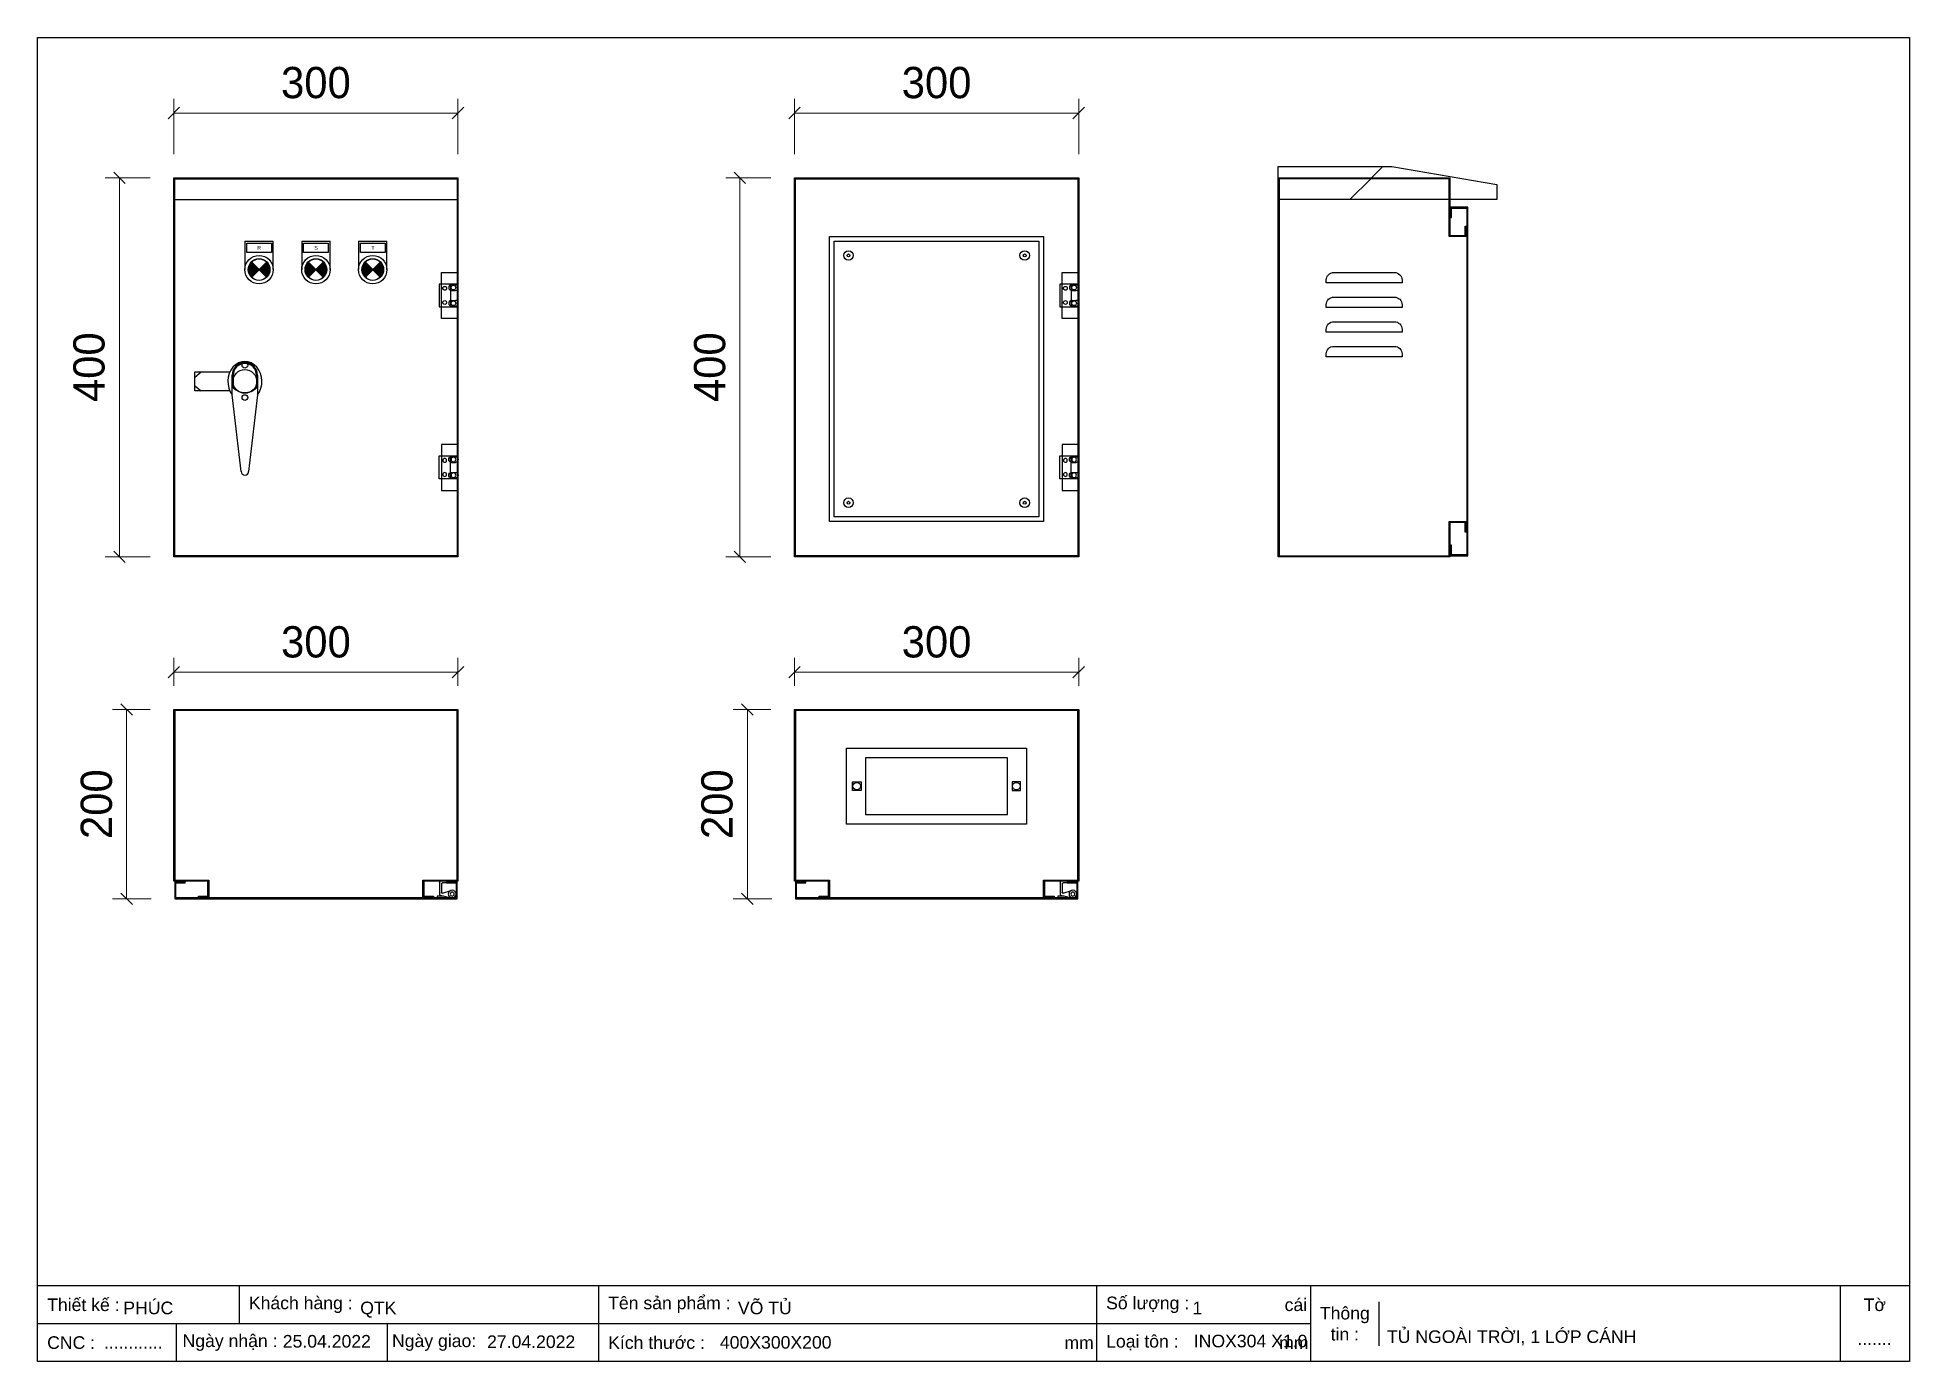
# Model space of a CAD drawing. Header units: millimetres. Extents: x 0 to 1977, y 0 to 1398.
import ezdxf
from ezdxf.enums import TextEntityAlignment as Align

# ---------------------------------------------------------------- set-up
doc = ezdxf.new("R2010")
doc.units = ezdxf.units.MM
doc.linetypes.add('HIDDEN2', pattern=[4.7625, 3.175, -1.5875])
for name, color, linetype in [('01', 7, 'HIDDEN2'), ('FIRE PROTECTION', 1, 'Continuous'), ('Ghi chu', 7, 'Continuous')]:
    doc.layers.add(name, color=color, linetype=linetype)
doc.layers.add('07', color=5, linetype='Continuous', lineweight=5)
doc.styles.add('Arial', font='arial.ttf')
doc.styles.add('Arial-Black', font='txt')
doc.dimstyles.new('Dim-33', dxfattribs={"dimtxt": 33, "dimasz": 12, "dimexe": 15, "dimexo": 25, "dimgap": 15, "dimtad": 1, "dimdec": 0, "dimtxsty": 'Standard', "dimblk": 'OBLIQUE', "dimcen": 10, "dimclrd": 5, "dimclre": 5, "dimclrt": 3, "dimazin": 3, "dimtfac": 1, "dimtdec": 0, "dimtmove": 0, "dimatfit": 3, "dimldrblk": 'OPEN30', "dimlwd": 9, "dimlwe": 9})

# ---------------------------------------------------------------- blocks, each defined once
blk = doc.blocks.new('ovan6x10')
at = {"color": 2}
for p, q in [((3, 6), (7, 6)), ((3, 0), (7, 0))]:
    blk.add_line(p, q, dxfattribs=at)
for centre, start, end in [((3, 3), 90, 270), ((7, 3), 270, 90)]:
    blk.add_arc(centre, 3, start, end, dxfattribs=at)
blk = doc.blocks.new('HL036-1-1')
at = {"color": 1}
blk.add_line((9.5, 36.2), (9.5, 12.2), dxfattribs=at)
for points in [[(0, 48.5), (17.5, 48.5), (17.5, 0), (0, 0)], [(-2.5, 12.2), (17.5, 12.2), (17.5, 36.2), (-2.5, 36.2)]]:
    blk.add_lwpolyline(points, close=True, dxfattribs=at)
for centre, radius in [((3.5, 31.8), 2), ((12.7, 32.5), 2.5), ((3.5, 16.8), 2), ((12.7, 16), 2.5)]:
    blk.add_circle(centre, radius, dxfattribs=at)
blk = doc.blocks.new('*D1')
at = {"color": 5, "lineweight": 9, "ltscale": 3, "transparency": 16777216}
for p, q in [((799.3, 1274.5), (799.3, 1332.8)), ((1099.3, 1274.5), (1099.3, 1332.8)), ((799.3, 1317.8), (1099.3, 1317.8))]:
    blk.add_line(p, q, dxfattribs=at)
at = {"color": 0, "linetype": 'ByBlock', "lineweight": -2}
for p, q in [((805.3, 1323.8), (793.3, 1311.8)), ((1093.3, 1311.8), (1105.3, 1323.8))]:
    blk.add_line(p, q, dxfattribs=at)
at = {"layer": 'Defpoints', "color": 0, "ltscale": 3, "transparency": 16777216}
for p in [(1099.3, 1317.8), (799.3, 1249.5), (1099.3, 1249.5)]:
    blk.add_point(p, dxfattribs=at)
at = {"color": 3, "ltscale": 3, "transparency": 16777216, "insert": (949.3, 1349.7), "char_height": 33, "attachment_point": 5}
blk.add_mtext('300', dxfattribs=at)
blk = doc.blocks.new('_Oblique')
at = {"color": 0, "linetype": 'ByBlock', "lineweight": -2}
blk.add_line((-0.5, -0.5), (0.5, 0.5), dxfattribs=at)
blk = doc.blocks.new('_Open30')
at = {"color": 0, "linetype": 'ByBlock', "lineweight": -2}
for p, q in [((-1, 0.27), (0, 0)), ((0, 0), (-1, -0.27)), ((0, 0), (-1, 0))]:
    blk.add_line(p, q, dxfattribs=at)
blk = doc.blocks.new('*D2')
at = {"color": 5, "lineweight": 9, "ltscale": 3, "transparency": 16777216}
for p, q in [((774.3, 1249.5), (726.7, 1249.5)), ((741.7, 1249.5), (741.7, 849.5)), ((774.3, 849.5), (726.7, 849.5))]:
    blk.add_line(p, q, dxfattribs=at)
at = {"color": 0, "linetype": 'ByBlock', "lineweight": -2}
for p, q in [((747.7, 1243.5), (735.7, 1255.5)), ((735.7, 855.5), (747.7, 843.5))]:
    blk.add_line(p, q, dxfattribs=at)
at = {"layer": 'Defpoints', "color": 0, "ltscale": 3, "transparency": 16777216}
for p in [(799.3, 1249.5), (741.7, 849.5), (799.3, 849.5)]:
    blk.add_point(p, dxfattribs=at)
at = {"color": 3, "ltscale": 3, "transparency": 16777216, "insert": (709.9, 1049.5), "char_height": 33, "attachment_point": 5, "rotation": 90}
blk.add_mtext('400', dxfattribs=at)
blk = doc.blocks.new('HL036-1-2')
at = {"layer": 'Ghi chu', "color": 1}
for p, q in [((-3, 17.8), (-18.9, 17.8)), ((-18.9, 15.8), (-18.9, 17.8)), ((-12.1, 15.8), (-18.9, 15.8)), ((-16.4, 1), (-16.4, 14)), ((-15.6, 15), (-3.9, 17.7)), ((0, 0), (-15.4, 0)), ((-14.4, 3), (-14.4, 11.9)), ((0, 2), (-13.4, 2)), ((-13.1, 12.8), (-4.3, 9.8)), ((-6.2, 2), (-6.2, 0)), ((-1.2, 2), (-1.2, 0)), ((0, 0), (0, 2))]:
    blk.add_line(p, q, dxfattribs=at)
for radius in [4.1, 2.1]:
    blk.add_circle((-3, 13.7), radius, dxfattribs=at)
for centre, start, end in [((-15.4, 14), 102.9616, 180), ((-15.4, 1), 180, 270), ((-13.4, 11.9), 71.3254, 180), ((-13.4, 3), 180, 270)]:
    blk.add_arc(centre, 1, start, end, dxfattribs=at)
blk = doc.blocks.new('*D3')
at = {"color": 0, "linetype": 'ByBlock', "lineweight": -2}
for p, q in [((805.3, 733.6), (793.3, 721.6)), ((1093.3, 721.6), (1105.3, 733.6))]:
    blk.add_line(p, q, dxfattribs=at)
at = {"color": 5, "lineweight": 9, "ltscale": 3, "transparency": 16777216}
for p, q in [((799.3, 713.3), (799.3, 742.6)), ((1099.3, 713.3), (1099.3, 742.6)), ((799.3, 727.6), (1099.3, 727.6))]:
    blk.add_line(p, q, dxfattribs=at)
at = {"layer": 'Defpoints', "color": 0, "ltscale": 3, "transparency": 16777216}
for p in [(1099.3, 727.6), (799.3, 688.3), (1099.3, 688.3)]:
    blk.add_point(p, dxfattribs=at)
at = {"color": 3, "ltscale": 3, "transparency": 16777216, "insert": (949.3, 759.4), "char_height": 33, "attachment_point": 5}
blk.add_mtext('300', dxfattribs=at)
blk = doc.blocks.new('*D4')
at = {"color": 0, "linetype": 'ByBlock', "lineweight": -2}
for p, q in [((755.5, 682.3), (743.5, 694.3)), ((743.5, 494.3), (755.5, 482.3))]:
    blk.add_line(p, q, dxfattribs=at)
at = {"color": 5, "lineweight": 9, "ltscale": 3, "transparency": 16777216}
for p, q in [((774.3, 688.3), (734.5, 688.3)), ((749.5, 688.3), (749.5, 488.3)), ((775.3, 488.3), (734.5, 488.3))]:
    blk.add_line(p, q, dxfattribs=at)
at = {"layer": 'Defpoints', "color": 0, "ltscale": 3, "transparency": 16777216}
for p in [(799.3, 688.3), (749.5, 488.3), (800.3, 488.3)]:
    blk.add_point(p, dxfattribs=at)
at = {"color": 3, "ltscale": 3, "transparency": 16777216, "insert": (717.6, 588.3), "char_height": 33, "attachment_point": 5, "rotation": 90}
blk.add_mtext('200', dxfattribs=at)
blk = doc.blocks.new('*D5')
at = {"color": 5, "lineweight": 9, "ltscale": 3, "transparency": 16777216}
for p, q in [((144, 1274.5), (144, 1332.8)), ((444, 1274.5), (444, 1332.8)), ((144, 1317.8), (444, 1317.8))]:
    blk.add_line(p, q, dxfattribs=at)
at = {"color": 0, "linetype": 'ByBlock', "lineweight": -2}
for p, q in [((150, 1323.8), (138, 1311.8)), ((438, 1311.8), (450, 1323.8))]:
    blk.add_line(p, q, dxfattribs=at)
at = {"layer": 'Defpoints', "color": 0, "ltscale": 3, "transparency": 16777216}
for p in [(444, 1317.8), (144, 1249.5), (444, 1249.5)]:
    blk.add_point(p, dxfattribs=at)
at = {"color": 3, "ltscale": 3, "transparency": 16777216, "insert": (294, 1349.7), "char_height": 33, "attachment_point": 5}
blk.add_mtext('300', dxfattribs=at)
blk = doc.blocks.new('*D6')
at = {"color": 5, "lineweight": 9, "ltscale": 3, "transparency": 16777216}
for p, q in [((119, 1249.5), (71.5, 1249.5)), ((86.5, 1249.5), (86.5, 849.5)), ((119, 849.5), (71.5, 849.5))]:
    blk.add_line(p, q, dxfattribs=at)
at = {"color": 0, "linetype": 'ByBlock', "lineweight": -2}
for p, q in [((92.5, 1243.5), (80.5, 1255.5)), ((80.5, 855.5), (92.5, 843.5))]:
    blk.add_line(p, q, dxfattribs=at)
at = {"layer": 'Defpoints', "color": 0, "ltscale": 3, "transparency": 16777216}
for p in [(144, 1249.5), (86.5, 849.5), (144, 849.5)]:
    blk.add_point(p, dxfattribs=at)
at = {"color": 3, "ltscale": 3, "transparency": 16777216, "insert": (54.6, 1049.5), "char_height": 33, "attachment_point": 5, "rotation": 90}
blk.add_mtext('400', dxfattribs=at)
blk = doc.blocks.new('*D7')
at = {"color": 0, "linetype": 'ByBlock', "lineweight": -2}
for p, q in [((150, 733.6), (138, 721.6)), ((438, 721.6), (450, 733.6))]:
    blk.add_line(p, q, dxfattribs=at)
at = {"color": 5, "lineweight": 9, "ltscale": 3, "transparency": 16777216}
for p, q in [((144, 713.3), (144, 742.6)), ((444, 713.3), (444, 742.6)), ((144, 727.6), (444, 727.6))]:
    blk.add_line(p, q, dxfattribs=at)
at = {"layer": 'Defpoints', "color": 0, "ltscale": 3, "transparency": 16777216}
for p in [(444, 727.6), (144, 688.3), (444, 688.3)]:
    blk.add_point(p, dxfattribs=at)
at = {"color": 3, "ltscale": 3, "transparency": 16777216, "insert": (294, 759.4), "char_height": 33, "attachment_point": 5}
blk.add_mtext('300', dxfattribs=at)
blk = doc.blocks.new('*D8')
at = {"color": 0, "linetype": 'ByBlock', "lineweight": -2}
for p, q in [((100.2, 682.3), (88.2, 694.3)), ((88.2, 494.3), (100.2, 482.3))]:
    blk.add_line(p, q, dxfattribs=at)
at = {"color": 5, "lineweight": 9, "ltscale": 3, "transparency": 16777216}
for p, q in [((119, 688.3), (79.2, 688.3)), ((94.2, 688.3), (94.2, 488.3)), ((120, 488.3), (79.2, 488.3))]:
    blk.add_line(p, q, dxfattribs=at)
at = {"layer": 'Defpoints', "color": 0, "ltscale": 3, "transparency": 16777216}
for p in [(144, 688.3), (94.2, 488.3), (145, 488.3)]:
    blk.add_point(p, dxfattribs=at)
at = {"color": 3, "ltscale": 3, "transparency": 16777216, "insert": (62.4, 588.3), "char_height": 33, "attachment_point": 5, "rotation": 90}
blk.add_mtext('200', dxfattribs=at)
blk = doc.blocks.new('MS308-2-1')
at = {"color": 1}
for p, q in [((-53, 4.6), (-46, 10)), ((-13.3, -14.2), (-13.3, 6.7)), ((-12.3, 6.7), (-12.3, -6.9)), ((12.3, 6.7), (12.3, -6.9)), ((13.3, 6.7), (13.3, -14.2)), ((-53, -4.6), (-46, -10)), ((-4, -95), (-13.3, -14.2)), ((13.3, -14.2), (4, -95))]:
    blk.add_line(p, q, dxfattribs=at)
blk.add_lwpolyline([(-15.8, -10), (-53, -10), (-53, 10), (-15.8, 10)], dxfattribs=at)
for centre, radius, start, end in [((0, 6.7), 13.3, 0, 180), ((0, 6.7), 12.3, 0, 180), ((0, 5.9), 17.7, 226.184, 313.816), ((0, -95), 4, 180, 0)]:
    blk.add_arc(centre, radius, start, end, dxfattribs=at)
blk.add_ellipse((0, 0), major_axis=(0, 21), ratio=0.857143, start_param=3.972003, end_param=8.594367, dxfattribs=at)
blk = doc.blocks.new('Den XANH')
h = blk.add_hatch(color=5)
h.paths.add_polyline_path([(15, 15), (22.8, 7.2, 0.198912), (26, 15, 0.198912), (22.8, 22.8)])
h.paths.add_polyline_path([(15, 15), (7.2, 22.8, 0.198912), (4, 15, 0.198912), (7.2, 7.2)])
at = {"color": 7}
for p, q in [((0, 45), (30, 45)), ((0, 45), (0, 15)), ((30, 15), (30, 45))]:
    blk.add_line(p, q, dxfattribs=at)
blk.add_lwpolyline([(2, 43), (28, 43), (28, 33), (2, 33)], close=True, dxfattribs=at)
blk.add_circle((15, 15), 15, dxfattribs=at)
at = {"layer": '07', "color": 5, "linetype": 'Continuous', "lineweight": 5, "ltscale": 3}
for p, q in [((22.8, 22.8), (7.2, 7.2)), ((7.2, 22.8), (22.8, 7.2))]:
    blk.add_line(p, q, dxfattribs=at)
blk.add_circle((15, 15), 11, dxfattribs=at)
at = {"layer": '01', "color": 2, "linetype": 'Continuous', "lineweight": 5, "style": 'Arial-Black'}
blk.add_attdef('T-SP', text='', height=2.4, dxfattribs=at).set_placement((15.2, 36), align=Align.CENTER)
blk = doc.blocks.new('Den DO')
h = blk.add_hatch(color=1)
h.paths.add_polyline_path([(7.2, 7.2), (15, 15), (7.2, 22.8, 0.198912), (4, 15, 0.198912)])
h.paths.add_polyline_path([(26, 15, 0.198912), (22.8, 22.8), (15, 15), (22.8, 7.2, 0.198912)])
at = {"color": 7}
for p, q in [((0, 45), (30, 45)), ((0, 45), (0, 15)), ((30, 15), (30, 45))]:
    blk.add_line(p, q, dxfattribs=at)
blk.add_lwpolyline([(2, 43), (28, 43), (28, 33), (2, 33)], close=True, dxfattribs=at)
blk.add_circle((15, 15), 15, dxfattribs=at)
at = {"layer": '07', "color": 1, "linetype": 'Continuous', "lineweight": 5, "ltscale": 3}
for p, q in [((22.8, 22.8), (7.2, 7.2)), ((7.2, 22.8), (22.8, 7.2))]:
    blk.add_line(p, q, dxfattribs=at)
blk.add_circle((15, 15), 11, dxfattribs=at)
at = {"layer": '01', "color": 2, "linetype": 'Continuous', "lineweight": 5, "style": 'Arial-Black'}
blk.add_attdef('T-SP', text='', height=2.4, dxfattribs=at).set_placement((15.2, 36), align=Align.CENTER)
blk = doc.blocks.new('Den VANG')
h = blk.add_hatch(color=2)
h.paths.add_polyline_path([(22.8, 7.2, 0.198912), (26, 15, 0.198912), (22.8, 22.8), (15, 15)])
h.paths.add_polyline_path([(7.2, 7.2), (15, 15), (7.2, 22.8, 0.198912), (4, 15, 0.198912)])
at = {"color": 7}
for p, q in [((0, 45), (30, 45)), ((0, 45), (0, 15)), ((30, 15), (30, 45))]:
    blk.add_line(p, q, dxfattribs=at)
blk.add_lwpolyline([(2, 43), (28, 43), (28, 33), (2, 33)], close=True, dxfattribs=at)
blk.add_circle((15, 15), 15, dxfattribs=at)
at = {"layer": '07', "color": 2, "linetype": 'Continuous', "lineweight": 5, "ltscale": 3}
for p, q in [((22.8, 22.8), (7.2, 7.2)), ((7.2, 22.8), (22.8, 7.2))]:
    blk.add_line(p, q, dxfattribs=at)
blk.add_circle((15, 15), 11, dxfattribs=at)
at = {"layer": '01', "color": 2, "linetype": 'Continuous', "lineweight": 5, "style": 'Arial-Black'}
blk.add_attdef('T-SP', text='', height=2.4, dxfattribs=at).set_placement((15.2, 36), align=Align.CENTER)
blk = doc.blocks.new('KHUNG CHUẨN')
at = {"color": 7}
for p, q in [((19889.2, -28535.2), (16919.2, -28535.2)), ((17239.2, -28535.2), (17239.2, -28595.2)), ((17809.2, -28535.2), (17809.2, -28655.2)), ((18599.2, -28535.2), (18599.2, -28655.2)), ((18939.2, -28535.2), (18939.2, -28655.2)), ((19779.2, -28535.2), (19779.2, -28655.2)), ((19047.6, -28560.2), (19047.6, -28630.2)), ((18939.2, -28595.2), (16919.2, -28595.2)), ((17139.2, -28595.2), (17139.2, -28655.2)), ((17474.2, -28595.2), (17474.2, -28655.2))]:
    blk.add_line(p, q, dxfattribs=at)
blk.add_lwpolyline([(16919.2, -26555.2), (19889.2, -26555.2), (19889.2, -28655.2), (16919.2, -28655.2)], close=True, dxfattribs=at)
at = {"color": 2, "char_height": 20, "style": 'Arial'}
for s, insert, width, attachment_point in [('  Thiết kế :', (16919.2, -28565.2), 917.634, 4), ('  Khách hàng :', (17239.2, -28565.2), 917.634, 4), ('  Tên sản phẩm :', (17809.2, -28565.2), 917.634, 4), ('  Số lượng :', (18599.2, -28565.2), 917.634, 4), ('cái', (18897.9, -28565.2), 63.517, 4), ('Thông\\Ptin :', (18993.4, -28595.2), 108.311, 5), ('Tờ', (19834.2, -28565.2), 110, 5), ('  CNC :', (16919.2, -28625.2), 917.634, 4), ('  Ngày nhận :', (17134, -28625.2), 556.651, 4), ('  Ngày giao:', (17466.3, -28625.2), 556.651, 4), ('  Kích thước :', (17809.2, -28625.2), 917.634, 4), ('mm', (18548.6, -28625.2), 73.831, 4), ('  Loại tôn :', (18599.2, -28625.2), 917.634, 4), ('mm', (18889.2, -28625.2), 917.634, 4)]:
    blk.add_mtext(s, dxfattribs=dict(at, insert=insert, width=width, attachment_point=attachment_point))
at = {"color": 3, "style": 'Arial'}
for tag, p in [('#01', (17055.6, -28580.1)), ('#02', (17431.4, -28580.1)), ('#03', (18030.6, -28580.1)), ('#08', (18751.7, -28580.1)), ('#10', (19064.8, -28580.1)), ('#04', (17024.8, -28634.6)), ('#05', (17308.5, -28633)), ('#06', (17632.7, -28633.7)), ('#07', (18002, -28634.7)), ('#09', (18753.8, -28632.6)), ('#11', (19060.3, -28625.7)), ('#12', (19806.5, -28628.9))]:
    blk.add_attdef(tag, p, '', height=20, dxfattribs=at)

msp = doc.modelspace()

# ---------------------------------------------------------------- hatches: boundary and pattern name
at = {"ltscale": 3}
h = msp.add_hatch(dxfattribs=at)
h.set_pattern_fill('ANSI31', color=256, scale=30)
h.set_pattern_definition([(45, (0, 0), (-79.5495, 79.5495), [])])
h.paths.add_polyline_path([(1490.3, 1248.5), (1311.1, 1248.5), (1311.1, 1226.5), (1490.3, 1226.5)], flags=17)
h.paths.add_polyline_path([(1429.9, 1261.5), (1310.1, 1261.5), (1310.1, 1249.5), (1491.3, 1249.5), (1491.3, 1226.5), (1540.7, 1226.5), (1540.7, 1242.5)])

# ---------------------------------------------------------------- linework, layer by layer
msp.add_line((145, 1226.5), (444, 1226.5), dxfattribs=at)
for points in [[(144, 849.5), (144, 1249.5), (444, 1249.5), (444, 849.5)], [(145, 850.5), (145, 1248.5), (443, 1248.5), (443, 850.5)], [(799.3, 849.5), (799.3, 1249.5), (1099.3, 1249.5), (1099.3, 849.5)], [(800.3, 850.5), (800.3, 1248.5), (1098.3, 1248.5), (1098.3, 850.5)], [(836.3, 886.5), (836.3, 1187.5), (1062.3, 1187.5), (1062.3, 886.5)]]:
    msp.add_lwpolyline(points, close=True, dxfattribs=at)
at = {"color": 7}
for points in [[(1508.3, 1198.5), (1508.3, 1187.5), (1490.3, 1187.5), (1490.3, 1248.5), (1311.1, 1248.5), (1311.1, 850.5), (1490.3, 850.5), (1490.3, 886.5), (1508.3, 886.5), (1508.3, 875.5), (1507.3, 875.5), (1507.3, 885.5), (1491.3, 885.5), (1491.3, 849.5), (1310.1, 849.5), (1310.1, 1249.5), (1491.3, 1249.5), (1491.3, 1188.5), (1507.3, 1188.5), (1507.3, 1198.5)], [(1493.1, 1207.5), (1493.1, 1217.5), (1509.1, 1217.5), (1509.1, 851.5), (1493.1, 851.5), (1493.1, 861.5), (1492.1, 861.5), (1492.1, 850.5), (1510.1, 850.5), (1510.1, 1218.5), (1492.1, 1218.5), (1492.1, 1207.5)], [(418, 490.1), (407, 490.1), (407, 508.1), (443, 508.1), (443, 687.3), (145, 687.3), (145, 508.1), (181, 508.1), (181, 490.1), (170, 490.1), (170, 491.1), (180, 491.1), (180, 507.1), (144, 507.1), (144, 688.3), (444, 688.3), (444, 507.1), (408, 507.1), (408, 491.1), (418, 491.1)], [(1073.3, 490.1), (1062.3, 490.1), (1062.3, 508.1), (1098.3, 508.1), (1098.3, 687.3), (800.3, 687.3), (800.3, 508.1), (836.3, 508.1), (836.3, 490.1), (825.3, 490.1), (825.3, 491.1), (835.3, 491.1), (835.3, 507.1), (799.3, 507.1), (799.3, 688.3), (1099.3, 688.3), (1099.3, 507.1), (1063.3, 507.1), (1063.3, 491.1), (1073.3, 491.1)], [(854.3, 647.3), (1044.3, 647.3), (1044.3, 567.3), (854.3, 567.3)], [(432, 505.3), (442, 505.3), (442, 489.3), (146, 489.3), (146, 505.3), (156, 505.3), (156, 506.3), (145, 506.3), (145, 488.3), (443, 488.3), (443, 506.3), (432, 506.3)], [(1087.3, 505.3), (1097.3, 505.3), (1097.3, 489.3), (801.3, 489.3), (801.3, 505.3), (811.3, 505.3), (811.3, 506.3), (800.3, 506.3), (800.3, 488.3), (1098.3, 488.3), (1098.3, 506.3), (1087.3, 506.3)]]:
    msp.add_lwpolyline(points, close=True, dxfattribs=at)
at = {"color": 1, "ltscale": 3}
msp.add_lwpolyline([(841.3, 891.5), (841.3, 1182.5), (1057.3, 1182.5), (1057.3, 891.5)], close=True, dxfattribs=at)
at = {"color": 2}
for points in [[(1368.7, 1149.5), (1432.7, 1149.5, -0.414214), (1440.7, 1141.5), (1440.7, 1138.5), (1360.7, 1138.5), (1360.7, 1141.5, -0.414214)], [(1368.7, 1123.5), (1432.7, 1123.5, -0.414214), (1440.7, 1115.5), (1440.7, 1112.5), (1360.7, 1112.5), (1360.7, 1115.5, -0.414214)], [(1368.7, 1097.5), (1432.7, 1097.5, -0.414214), (1440.7, 1089.5), (1440.7, 1086.5), (1360.7, 1086.5), (1360.7, 1089.5, -0.414214)], [(1368.7, 1071.5), (1432.7, 1071.5, -0.414214), (1440.7, 1063.5), (1440.7, 1060.5), (1360.7, 1060.5), (1360.7, 1063.5, -0.414214)]]:
    msp.add_lwpolyline(points, format="xyb", close=True, dxfattribs=at)
at = {"color": 2, "ltscale": 3}
msp.add_lwpolyline([(874.3, 577.3), (1024.3, 577.3), (1024.3, 637.3), (874.3, 637.3)], close=True, dxfattribs=at)
at = {"color": 2}
for points in [[(869.5, 602.8), (860.5, 602.8), (860.5, 611.8), (869.5, 611.8)], [(1029, 602.8), (1038, 602.8), (1038, 611.8), (1029, 611.8)]]:
    msp.add_lwpolyline(points, close=True, dxfattribs=at)
at = {"color": 2, "ltscale": 3}
for centre, radius in [((856.3, 1167.5), 5), ((856.3, 1167.5), 1.5), ((1042.3, 1167.5), 5), ((1042.3, 1167.5), 1.5), ((234, 1152.5), 11.5), ((294, 1152.5), 11.5), ((354, 1152.5), 11.5), ((856.3, 906.5), 5), ((1042.3, 906.5), 5), ((856.3, 906.5), 1.5), ((1042.3, 906.5), 1.5)]:
    msp.add_circle(centre, radius, dxfattribs=at)
at = {"color": 2}
for centre, radius in [((219, 1051.5), 3), ((219, 1034.5), 12.5), ((219, 1017.5), 3)]:
    msp.add_circle(centre, radius, dxfattribs=at)
at = {"color": 7}
for centre in [(865, 607.3), (1033.5, 607.3)]:
    msp.add_circle(centre, 4, dxfattribs=at)
at = {"layer": 'FIRE PROTECTION', "linetype": 'Continuous'}
msp.add_lwpolyline([(1540.7, 1226.5), (1310.1, 1226.5), (1310.1, 1261.5), (1429.9, 1261.5), (1540.7, 1242.5)], close=True, dxfattribs=at)

# ---------------------------------------------------------------- block references
at = {"color": 3, "xscale": 0.665500000002794, "yscale": 0.665500000002794, "zscale": 0.665500000002794}
msp.add_blockref('KHUNG CHUẨN', (-11259.8, 19070), dxfattribs=at).add_auto_attribs({'#03': 'VÕ TỦ', '#07': '400X300X200', '#08': '1', '#09': 'INOX304 X1.0', '#11': 'TỦ NGOÀI TRỜI, 1 LỚP CÁNH', '#02': 'QTK', '#05': '25.04.2022 ', '#06': '27.04.2022', '#01': 'PHÚC', '#04': '............', '#12': '.......'})
at = {"color": 7}
ref = msp.add_blockref('Den DO', (219, 1137.5), dxfattribs=at)
ref.add_attrib('T-SP', 'R', dxfattribs={"layer": '01', "color": 2, "linetype": 'Continuous', "lineweight": 5, "height": 4, "style": 'Arial'}).set_placement((234.2, 1173.5), align=Align.CENTER)
ref = msp.add_blockref('Den VANG', (279, 1137.5), dxfattribs=at)
ref.add_attrib('T-SP', 'S', dxfattribs={"layer": '01', "color": 2, "linetype": 'Continuous', "lineweight": 5, "height": 4, "style": 'Arial'}).set_placement((294.2, 1173.5), align=Align.CENTER)
ref = msp.add_blockref('Den XANH', (339, 1137.5), dxfattribs=at)
ref.add_attrib('T-SP', 'T', dxfattribs={"layer": '01', "color": 2, "linetype": 'Continuous', "lineweight": 5, "height": 4, "style": 'Arial'}).set_placement((354.2, 1173.5), align=Align.CENTER)
for name, p in [('HL036-1-1', (426.5, 1101)), ('HL036-1-1', (1081.8, 1101)), ('ovan6x10', (434.2, 1130.5)), ('ovan6x10', (1089.5, 1130.5)), ('ovan6x10', (434.2, 1114)), ('ovan6x10', (1089.5, 1114)), ('MS308-2-1', (219, 1034.5))]:
    msp.add_blockref(name, p, dxfattribs=at)
at = {"color": 7, "xscale": -1, "rotation": 180}
for name, p in [('HL036-1-1', (426.5, 968)), ('ovan6x10', (434.2, 955)), ('HL036-1-1', (1081.8, 968)), ('ovan6x10', (1089.5, 955)), ('ovan6x10', (434.2, 938.5)), ('ovan6x10', (1089.5, 938.5)), ('HL036-1-2', (440.9, 507.1)), ('HL036-1-2', (1096.2, 507.1))]:
    msp.add_blockref(name, p, dxfattribs=at)

# ---------------------------------------------------------------- dimensions: what is measured, and where the dimension line sits
at = {"ltscale": 3}
for base, p1, p2, picture, middle in [((444, 1317.8), (144, 1249.5), (444, 1249.5), '*D5', (294, 1349.7)), ((1099.3, 1317.8), (799.3, 1249.5), (1099.3, 1249.5), '*D1', (949.3, 1349.7)), ((444, 727.6), (144, 688.3), (444, 688.3), '*D7', (294, 759.4)), ((1099.3, 727.6), (799.3, 688.3), (1099.3, 688.3), '*D3', (949.3, 759.4))]:
    dim = msp.add_linear_dim(base=base, p1=p1, p2=p2, dimstyle='Dim-33', dxfattribs=at)
    dim.commit()
    dim.dimension.update_dxf_attribs({"geometry": picture, "text_midpoint": middle})
for base, p1, p2, picture, middle in [((86.5, 849.5), (144, 1249.5), (144, 849.5), '*D6', (54.6, 1049.5)), ((741.7, 849.5), (799.3, 1249.5), (799.3, 849.5), '*D2', (709.9, 1049.5)), ((94.2, 488.3), (144, 688.3), (145, 488.3), '*D8', (62.4, 588.3)), ((749.5, 488.3), (799.3, 688.3), (800.3, 488.3), '*D4', (717.6, 588.3))]:
    dim = msp.add_linear_dim(base=base, p1=p1, p2=p2, angle=90, dimstyle='Dim-33', dxfattribs=at)
    dim.commit()
    dim.dimension.update_dxf_attribs({"geometry": picture, "text_midpoint": middle})

doc.saveas('drawing.dxf')
